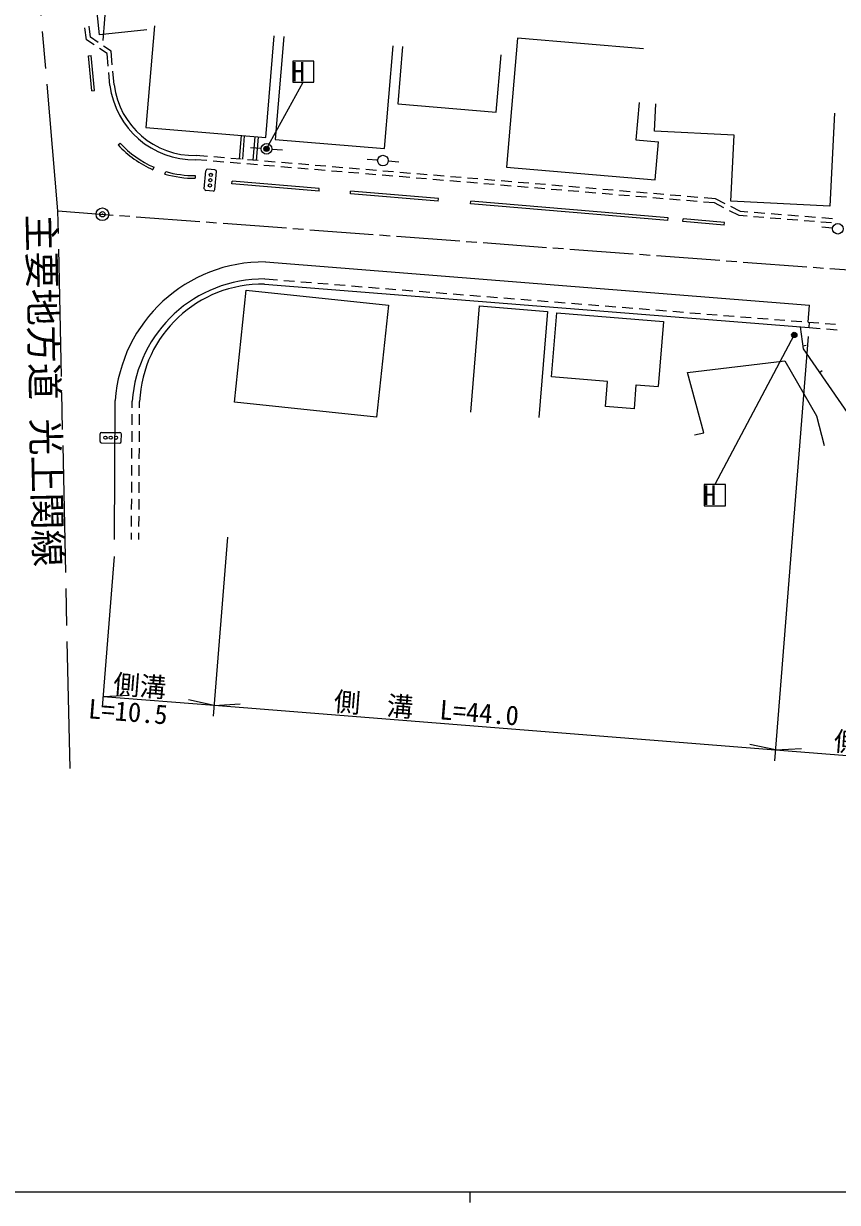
# Model space of a CAD drawing. Units: millimetres, scale not verified. Extents: x 40000 to 680000, y 20000 to 380000.
# Drawn here: x 125913 to 202668, y 204000 to 315212 of the extents above; entities that cross this region are included whole.
import ezdxf
from ezdxf.enums import TextEntityAlignment as Align

# ---------------------------------------------------------------- set-up
doc = ezdxf.new("R2010")
doc.units = ezdxf.units.MM
doc.header["$LTSCALE"] = 1000
doc.header["$PDMODE"] = 32
doc.header["$PDSIZE"] = 500
doc.linetypes.add('CHAIN', pattern=[18.5, 12, -1.5, 3.5, -1.5])
for name, color, linetype, lineweight in [('M-BGD', 7, 'Continuous', 13), ('M-BMK', 2, 'CHAIN', 13), ('M-BMK-SRVR', 3, 'Continuous', 13), ('M-STR-HTXT', 7, 'Continuous', 13), ('M-STR-STRC', 7, 'Continuous', 13), ('M-TTL-BAND', 7, 'Continuous', 25)]:
    doc.layers.add(name, color=color, linetype=linetype, lineweight=lineweight)
doc.layers.add('M-BMK-HTXT', color=7, linetype='Continuous')
doc.styles.add('ＭＳ ゴシック', font='')
doc.styles.get('ＭＳ ゴシック').set_extended_font_data('MS Gothic')

msp = doc.modelspace()

# ---------------------------------------------------------------- hatches: boundary and pattern name
at = {"layer": 'M-STR-HTXT'}
msp.add_hatch(color=256, dxfattribs=at).paths.add_polyline_path([(198821, 285960, -0.41421), (198721, 285621, -0.41421), (198382, 285721, -0.41421), (198482, 286060, -0.41421)])

# ---------------------------------------------------------------- linework, layer by layer
at = {"layer": 'M-BGD'}
for p, q in [((131846, 313686), (131704, 314821)), ((132220, 313917), (132089, 314961)), ((132566, 313203), (131846, 313686)), ((132944, 313431), (132220, 313917)), ((133783, 312385), (133064, 312868)), ((134165, 312610), (133442, 313096)), ((134281, 311316), (134165, 312610)), ((133891, 311182), (133783, 312385)), ((134052, 309382), (133945, 310584)), ((134450, 309425), (134334, 310719)), ((185405, 305062), (185536, 307637)), ((146433, 304645), (146248, 302431)), ((146732, 304620), (146547, 302406)), ((147729, 304536), (147544, 302323)), ((148028, 304511), (147843, 302298)), ((143259, 302681), (142175, 302771)), ((144853, 302548), (143857, 302631)), ((146448, 302415), (145451, 302498)), ((148327, 303433), (147329, 303502)), ((149325, 303364), (150322, 303295)), ((143197, 302285), (142163, 302371)), ((144791, 302152), (143795, 302235)), ((146386, 302018), (145389, 302102)), ((147980, 301885), (146984, 301969)), ((148042, 302282), (147046, 302365)), ((149575, 301752), (148578, 301835)), ((149637, 302148), (148640, 302232)), ((151169, 301619), (150173, 301702)), ((151231, 302015), (150235, 302098)), ((152764, 301486), (151767, 301569)), ((152826, 301882), (151829, 301965)), ((154358, 301353), (153361, 301436)), ((154420, 301749), (153424, 301832)), ((156015, 301616), (155018, 301699)), ((157609, 301483), (156612, 301566)), ((159203, 301350), (158207, 301433)), ((159305, 302321), (158307, 302390)), ((160303, 302252), (161300, 302183)), ((155952, 301220), (154956, 301303)), ((157547, 301087), (156550, 301170)), ((159141, 300953), (158145, 301037)), ((160736, 300820), (159739, 300903)), ((160798, 301216), (159801, 301300)), ((162330, 300687), (161334, 300770)), ((162392, 301083), (161396, 301167)), ((163925, 300554), (162928, 300637)), ((163987, 300950), (162990, 301033)), ((165519, 300421), (164523, 300504)), ((165581, 300817), (164585, 300900)), ((167114, 300288), (166117, 300371)), ((167176, 300684), (166179, 300767)), ((168770, 300551), (167774, 300634)), ((170365, 300418), (169368, 300501)), ((171959, 300285), (170963, 300368)), ((168708, 300155), (167712, 300238)), ((170303, 300021), (169306, 300105)), ((171897, 299888), (170900, 299972)), ((173491, 299755), (172495, 299838)), ((173554, 300151), (172557, 300235)), ((175086, 299622), (174089, 299705)), ((175148, 300018), (174151, 300101)), ((176680, 299489), (175684, 299572)), ((176742, 299885), (175746, 299968)), ((178275, 299356), (177278, 299439)), ((178337, 299752), (177340, 299835)), ((179869, 299223), (178873, 299306)), ((179931, 299619), (178935, 299702)), ((181464, 299090), (180467, 299173)), ((181526, 299486), (180529, 299569)), ((183120, 299353), (182124, 299436)), ((184715, 299219), (183718, 299303)), ((186309, 299086), (185313, 299170)), ((183058, 298956), (182062, 299040)), ((184653, 298823), (183656, 298906)), ((186247, 298690), (185251, 298773)), ((187841, 298557), (186845, 298640)), ((187904, 298953), (186907, 299036)), ((189436, 298424), (188439, 298507)), ((189498, 298820), (188501, 298903)), ((191068, 298288), (190034, 298374)), ((191180, 298680), (190096, 298770)), ((191971, 297829), (191068, 298288)), ((192082, 298221), (191180, 298680)), ((193408, 297099), (192506, 297557)), ((193519, 297491), (192617, 297950)), ((194142, 297040), (193408, 297099)), ((194217, 297436), (193519, 297491)), ((195737, 296914), (194740, 296993)), ((195812, 297309), (194815, 297388)), ((197407, 297182), (196410, 297262)), ((199002, 297056), (198005, 297135)), ((200597, 296929), (199600, 297008)), ((197332, 296787), (196335, 296866)), ((198927, 296660), (197930, 296740)), ((200522, 296534), (199525, 296613)), ((202117, 296407), (201120, 296486)), ((202192, 296803), (201195, 296882)), ((202207, 295904), (201212, 295998)), ((148738, 292720), (200038, 288647)), ((148644, 290621), (200009, 286543)), ((148666, 291121), (149869, 291026)), ((150467, 290978), (151464, 290899)), ((152062, 290851), (153059, 290772)), ((153657, 290725), (154654, 290646)), ((155252, 290598), (156249, 290519)), ((156847, 290472), (157844, 290392)), ((158442, 290345), (159439, 290266)), ((160037, 290218), (161034, 290139)), ((161632, 290092), (162629, 290012)), ((163227, 289965), (164224, 289886)), ((164822, 289838), (165819, 289759)), ((166417, 289712), (167414, 289633)), ((168012, 289585), (169009, 289506)), ((169607, 289458), (170604, 289379)), ((171202, 289332), (172199, 289253)), ((172797, 289205), (173794, 289126)), ((174392, 289079), (175389, 288999)), ((175987, 288952), (176984, 288873)), ((177582, 288825), (178579, 288746)), ((179177, 288699), (180174, 288620)), ((180772, 288572), (181769, 288493)), ((182367, 288445), (183364, 288366)), ((183962, 288319), (184959, 288240)), ((185557, 288192), (186554, 288113)), ((187152, 288066), (188149, 287986)), ((199911, 287052), (200038, 288647)), ((188747, 287939), (189744, 287860)), ((190342, 287812), (191338, 287733)), ((191937, 287686), (192933, 287606)), ((193532, 287559), (194528, 287480)), ((195127, 287432), (196123, 287353)), ((196722, 287306), (197718, 287227)), ((198317, 287179), (199313, 287100)), ((199912, 287052), (200908, 286973)), ((200009, 286543), (200049, 287042)), ((200009, 286543), (201044, 286461)), ((201507, 286926), (202503, 286847)), ((201643, 286413), (202639, 286334)), ((199417, 284821), (199715, 284861)), ((200991, 282302), (201238, 282472)), ((134487, 266551), (134559, 279653)), ((136156, 278967), (136159, 279593)), ((136856, 278955), (136859, 279572)), ((136147, 277367), (136152, 278367)), ((136847, 277355), (136852, 278355)), ((183517, 278865), (180801, 279086)), ((136138, 275767), (136144, 276767)), ((136838, 275755), (136844, 276755)), ((136129, 274167), (136135, 275167)), ((136829, 274155), (136835, 275155)), ((136120, 272567), (136126, 273567)), ((136820, 272555), (136826, 273555)), ((136112, 270967), (136117, 271967)), ((136812, 270955), (136817, 271955)), ((136103, 269367), (136108, 270367)), ((136803, 269355), (136808, 270355)), ((136094, 267767), (136100, 268767)), ((136794, 267755), (136799, 268755)), ((136087, 266542), (136091, 267167)), ((136787, 266538), (136791, 267155))]:
    msp.add_line(p, q, dxfattribs=at)
for points in [[(137540, 314632), (133085, 314158), (132217, 322332), (136671, 322805)], [(138251, 315009), (137443, 305402), (148745, 304451), (149553, 314058)], [(150449, 313983), (149633, 304286), (159954, 303418), (160769, 313115)], [(184386, 312829), (172488, 313830), (171464, 301651), (185487, 300472), (185790, 304068)], [(161651, 313041), (161196, 307637), (170487, 306855), (170942, 312259)], [(183961, 307769), (183664, 304247), (185790, 304068)], [(202402, 306774), (201952, 297988), (192616, 298465)], [(192616, 298465), (192934, 304677), (185405, 305062)], [(168099, 278558), (168916, 288580), (175310, 288058), (174493, 278037)], [(175716, 281880), (176210, 287937), (186254, 287118), (185752, 280964)], [(207819, 272433), (199459, 284516), (199172, 286610)], [(189177, 276430), (190076, 276612), (188518, 282307), (197712, 283401), (200705, 278207), (201413, 275421)], [(180801, 279086), (180993, 281450), (175716, 281880)], [(183517, 278865), (183701, 281131), (185752, 280964)]]:
    msp.add_lwpolyline(points, dxfattribs=at)
msp.add_lwpolyline([(146921, 290069), (160325, 288638), (159196, 278068), (145792, 279499)], close=True, dxfattribs=at)
for centre in [(148826, 303399), (159804, 302287), (202705, 295856)]:
    msp.add_circle(centre, 500, dxfattribs=at)
for centre, radius, start, end in [((142017, 310399), 8030, 187.28112, 271.03895), ((142017, 310399), 7630, 187.33722, 271.18949), ((148547, 278701), 14020, 89.2198, 176.10816), ((148547, 278701), 12420, 89.45469, 175.88471), ((148407, 279064), 11560, 88.82904, 177.48173)]:
    msp.add_arc(centre, radius, start, end, dxfattribs=at)
at = {"layer": 'M-BMK'}
for p, q in [((129148, 297536), (126605, 327370)), ((129148, 297536), (134350, 297148)), ((130298, 244931), (129148, 297536)), ((134949, 297104), (135946, 297029)), ((136544, 296985), (142528, 296539)), ((143126, 296494), (144123, 296420)), ((144721, 296375), (150705, 295929)), ((151303, 295885), (152300, 295810)), ((152899, 295766), (158882, 295320)), ((159481, 295275), (160478, 295201)), ((161076, 295156), (167059, 294710)), ((167658, 294666), (168655, 294591)), ((169253, 294547), (175237, 294101)), ((175835, 294056), (176832, 293982)), ((177431, 293937), (183414, 293491)), ((184012, 293447), (185010, 293372)), ((185608, 293328), (191591, 292882)), ((192190, 292837), (193187, 292763)), ((193785, 292718), (199769, 292272)), ((200367, 292228), (201364, 292153)), ((201963, 292109), (207946, 291663))]:
    msp.add_line(p, q, dxfattribs=at)
at = {"layer": 'M-BMK-SRVR'}
msp.add_circle((133347, 297223), 600, dxfattribs=at)
msp.add_point((133347, 297223), dxfattribs=at)
at = {"layer": 'M-STR-HTXT'}
for p, q in [((133414, 313609), (135336, 337823)), ((148826, 303399), (152294, 309681)), ((198602, 285840), (191099, 271719)), ((199919, 285698), (196741, 245674)), ((145136, 266760), (143795, 249877)), ((134458, 264937), (133328, 250708)), ((143874, 250874), (133407, 251705)), ((133408, 251719), (135860, 251855)), ((143874, 250874), (141478, 251407)), ((196820, 246670), (143874, 250874)), ((143876, 250888), (146327, 251026)), ((196821, 246685), (194419, 247190)), ((238190, 243386), (196820, 246670)), ((196821, 246685), (199273, 246817))]:
    msp.add_line(p, q, dxfattribs=at)
for centre, radius in [((148826, 303399), 150), ((148826, 303399), 120), ((148826, 303399), 90), ((148826, 303399), 60), ((148826, 303399), 30), ((148826, 303399), 20), ((198602, 285840), 250)]:
    msp.add_circle(centre, radius, dxfattribs=at)
msp.add_point((148826, 303399), dxfattribs=at)
at = {"layer": 'M-STR-STRC'}
for p, q in [((132046, 312169), (132295, 312191)), ((132340, 308882), (132046, 312169)), ((132589, 308904), (132295, 312191)), ((132340, 308882), (132589, 308904)), ((134828, 303769), (135012, 303939)), ((138118, 301431), (138217, 301660)), ((143960, 301407), (143262, 301465)), ((139247, 301020), (139318, 301260)), ((142110, 300870), (142101, 300620)), ((142959, 299634), (143101, 301328)), ((143956, 299551), (144097, 301245)), ((145558, 300081), (145579, 300330)), ((153806, 299643), (145579, 300330)), ((143794, 299414), (143096, 299472)), ((153785, 299394), (145558, 300081)), ((153785, 299394), (153806, 299643)), ((156731, 299148), (156752, 299397)), ((165049, 298704), (156752, 299397)), ((165029, 298455), (156731, 299148)), ((165029, 298455), (165049, 298704)), ((168063, 298202), (168084, 298451)), ((186671, 296648), (168063, 298202)), ((186692, 296897), (168084, 298451)), ((186671, 296648), (186692, 296897)), ((188104, 296528), (188124, 296777)), ((191997, 296203), (188104, 296528)), ((192018, 296452), (188124, 296777)), ((191997, 296203), (192018, 296452)), ((133130, 275796), (133134, 276496)), ((133285, 276645), (134984, 276636)), ((135130, 275785), (135134, 276485)), ((133279, 275645), (134979, 275636))]:
    msp.add_line(p, q, dxfattribs=at)
for points in [[(151294, 309681), (153294, 309681), (153294, 311681), (151294, 311681)], [(190099, 269719), (192099, 269719), (192099, 271719), (190099, 271719)]]:
    msp.add_lwpolyline(points, close=True, dxfattribs=at)
for centre in [(143528, 300439), (143570, 300938), (143486, 299941), (133632, 276143), (134132, 276140), (134632, 276138)]:
    msp.add_circle(centre, 150, dxfattribs=at)
for centre, radius, start, end in [((142017, 310399), 9780, 222.68222, 246.50256), ((142017, 310399), 9530, 222.68222, 246.50256), ((143250, 301316), 150, 85.22705, 175.22705), ((143948, 301257), 150, 355.22705, 85.22705), ((142017, 310399), 9780, 253.54771, 270.49293), ((142017, 310399), 9530, 253.54771, 270.5616), ((143109, 299622), 150, 175.22705, 265.22705), ((143806, 299563), 150, 265.22705, 355.22705), ((133284, 276495), 150, 89.68444, 179.68444), ((134984, 276486), 150, 359.68444, 89.68444), ((133280, 275795), 150, 179.68444, 269.68444), ((134980, 275786), 150, 269.68444, 359.68444)]:
    msp.add_arc(centre, radius, start, end, dxfattribs=at)
at = {"layer": 'M-TTL-BAND'}
for p, q in [((40000, 205000), (579000, 205000)), ((168000, 205000), (168000, 204000))]:
    msp.add_line(p, q, dxfattribs=at)

# ---------------------------------------------------------------- texts
at = {"layer": 'M-BMK-HTXT', "style": 'ＭＳ ゴシック'}
msp.add_text('主要地方道 光上関線', height=2566, rotation=271.252, dxfattribs=at).set_placement((125491, 297168), align=Align.BOTTOM_LEFT)
at = {"layer": 'M-STR-HTXT', "style": 'ＭＳ ゴシック'}
for s, p in [('側溝', (136759, 251283)), ('側\u3000溝\u3000L=44.0', (163793, 249137)), ('側\u3000溝\u3000L=41.5', (210951, 245393))]:
    msp.add_text(s, height=1833, rotation=355.461, dxfattribs=at).set_placement(p, align=Align.BOTTOM_CENTER)
msp.add_text('L=10.5', height=1833, rotation=355.461, dxfattribs=at).set_placement((135837, 251212), align=Align.TOP_CENTER)
at = {"layer": 'M-STR-STRC', "style": 'ＭＳ ゴシック'}
for p in [(151825, 310681), (190630, 270719)]:
    msp.add_text('H', height=1833, dxfattribs=at).set_placement(p, align=Align.MIDDLE_CENTER)

doc.saveas('drawing.dxf')
